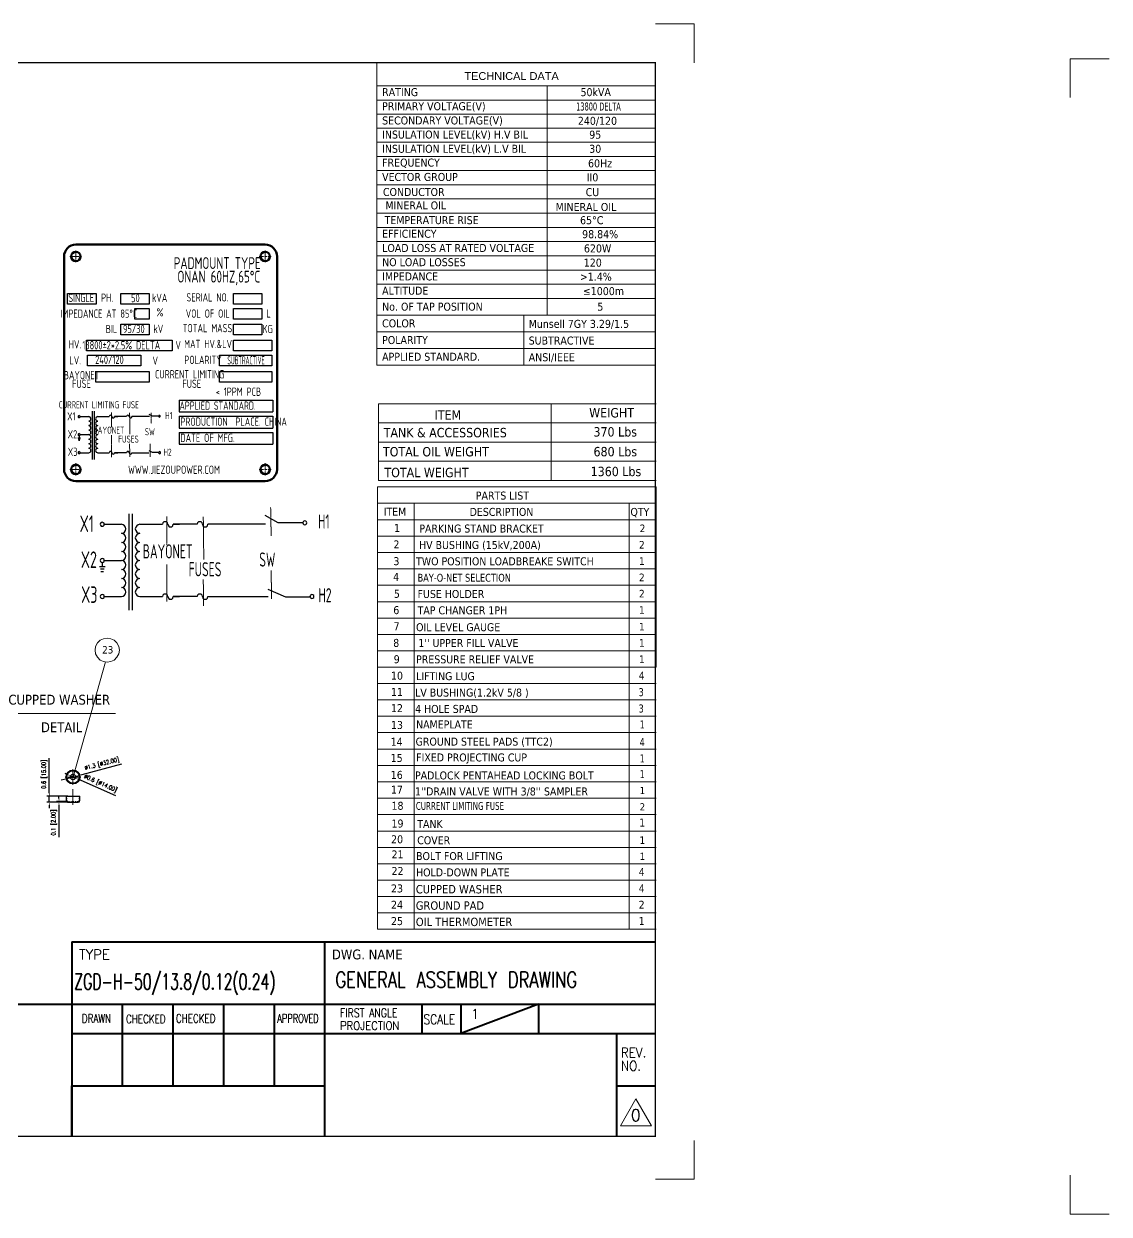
# Model space of a CAD drawing. Header units: millimetres. Extents: x 8127 to 36426, y -6229 to 13228.
# Drawn here: x 13015 to 18520, y 7147 to 13185 of the extents above; entities that cross this region are included whole.
import ezdxf
from ezdxf.enums import TextEntityAlignment as Align

# ---------------------------------------------------------------- set-up
doc = ezdxf.new("R2010")
doc.units = ezdxf.units.MM
doc.header["$LTSCALE"] = 4
for name, pattern in [('5 双点画线', [10.5, 6.25, -1.25, 0.25, -1.25, 0.25, -1.25]), ('ACAD_ISO03W100', [1.18, 0.47, -0.71]), ('ACAD_ISO10W100', [18, 12, -3, 0, -3])]:
    doc.linetypes.add(name, pattern=pattern)
for name, color, linetype in [('1', 12, 'Continuous'), ('2', 3, 'Continuous'), ('C00-00-00', 7, 'Continuous'), ('PDF_Text', 7, 'Continuous')]:
    doc.layers.add(name, color=color, linetype=linetype)
for name, color, linetype, lineweight in [('6文字层', 3, 'Continuous', 35), ('标注、文本', 3, 'Continuous', 25), ('铁心', 3, 'Continuous', 0)]:
    doc.layers.add(name, color=color, linetype=linetype, lineweight=lineweight)
doc.layers.add('paper', color=254, linetype='Continuous', plot=False)
doc.styles.add('PDF Arial', font='arial.ttf')
doc.styles.add('PDF FangSong', font='simfang.ttf')
doc.styles.add('pdm', font='gbenor.shx', dxfattribs={"width": 0.8, "bigfont": 'gbhzfs.shx'})
doc.styles.add('ROMANS', font='romans.shx', dxfattribs={"bigfont": 'whgtxt.shx'})
doc.styles.get("Standard").update_dxf_attribs({"font": 'txt', "bigfont": 'gbcbig.shx'})
doc.styles.add('Tahoma$001', font='tahoma.ttf', dxfattribs={"height": 2.159784})
doc.styles.add('Tahoma_txtstyle_28.93_0_0', font='tahoma.ttf')
doc.styles.add('Tahoma_txtstyle_30.40_0_0', font='tahoma.ttf')
doc.styles.add('Tahoma_txtstyle_30.51_0_0', font='tahoma.ttf')
doc.styles.add('TH_GBDIM', font='romans.shx', dxfattribs={"width": 0.8, "bigfont": 'gbcbig.shx'})
doc.dimstyles.new('TH_GBDIM1', dxfattribs={"dimscale": 3, "dimtxt": 3.5, "dimasz": 2.5, "dimexe": 2, "dimexo": 0, "dimgap": 1.5, "dimtad": 1, "dimdec": 1, "dimlfac": 0.03937, "dimzin": 0, "dimdsep": 46, "dimtxsty": 'TH_GBDIM', "dimcen": 2.5, "dimclrd": 3, "dimclre": 256, "dimclrt": 2, "dimadec": 0, "dimazin": 0, "dimtfac": 0.714286, "dimtdec": 1, "dimtmove": 0, "dimatfit": 3, "dimfxl": 1, "dimtzin": 0, "dimlwd": -1, "dimlwe": -1, "dimarcsym": 0})

# ---------------------------------------------------------------- blocks, each defined once
blk = doc.blocks.new('*D194')
at = {"layer": 'Defpoints', "color": 0, "transparency": 16777216}
for p in [(33228.4, 4.8), (33197.5, -3.3)]:
    blk.add_point(p, dxfattribs=at)
at = {"layer": '标注、文本', "color": 3, "transparency": 16777216}
for p, q in [((33336.3, 33.3), (33235.7, 6.7)), ((33197.5, -3.3), (33228.4, 4.8)), ((33190.2, -5.2), (33183, -7.1))]:
    blk.add_line(p, q, dxfattribs=at)
for points in [[(33235.4, 8), (33236, 5.5), (33228.4, 4.8)], [(33189.9, -4), (33190.6, -6.4), (33197.5, -3.3)]]:
    blk.add_solid(points, dxfattribs=at)
at = {"layer": '标注、文本', "color": 2, "transparency": 16777216, "insert": (33286.5, 33.1), "char_height": 10.5, "attachment_point": 5, "rotation": 14.7739, "style": 'TH_GBDIM'}
blk.add_mtext('∅1.3 [∅32.00]', dxfattribs=at)
blk = doc.blocks.new('*D195')
at = {"layer": 'Defpoints', "color": 0, "transparency": 16777216}
for p in [(33206.6, 3.6), (33219.4, -2.1)]:
    blk.add_point(p, dxfattribs=at)
at = {"layer": '标注、文本', "color": 3, "transparency": 16777216}
for p, q in [((33199.7, 6.6), (33192.8, 9.6)), ((33206.6, 3.6), (33219.4, -2.1)), ((33321.5, -47.2), (33226.2, -5.1))]:
    blk.add_line(p, q, dxfattribs=at)
for points in [[(33200.2, 7.8), (33199.2, 5.5), (33206.6, 3.6)], [(33226.7, -4), (33225.7, -6.2), (33219.4, -2.1)]]:
    blk.add_solid(points, dxfattribs=at)
at = {"layer": '标注、文本', "color": 2, "transparency": 16777216, "insert": (33282.3, -16.2), "char_height": 10.5, "attachment_point": 5, "rotation": 336.167, "style": 'TH_GBDIM'}
blk.add_mtext('∅0.6 [∅14.00]', dxfattribs=at)
blk = doc.blocks.new('*D196')
at = {"layer": 'Defpoints', "color": 0, "transparency": 16777216}
for p in [(33153, -48), (33199.5, -48), (33199.5, -63)]:
    blk.add_point(p, dxfattribs=at)
at = {"layer": '标注、文本', "color": 3, "transparency": 16777216}
for p, q in [((33153, -40.5), (33153, 48.4)), ((33153, -63), (33153, -48)), ((33153, -70.5), (33153, -78))]:
    blk.add_line(p, q, dxfattribs=at)
at = {"layer": '标注、文本', "transparency": 16777216}
for p, q in [((33199.5, -48), (33147, -48)), ((33199.5, -63), (33147, -63))]:
    blk.add_line(p, q, dxfattribs=at)
at = {"layer": '标注、文本', "color": 3, "transparency": 16777216}
for points in [[(33151.7, -40.5), (33154.2, -40.5), (33153, -48)], [(33151.7, -70.5), (33154.2, -70.5), (33153, -63)]]:
    blk.add_solid(points, dxfattribs=at)
at = {"layer": '标注、文本', "color": 2, "transparency": 16777216, "insert": (33140.5, 7.7), "char_height": 10.5, "attachment_point": 5, "rotation": 90, "style": 'TH_GBDIM'}
blk.add_mtext('0.6 [15.00]', dxfattribs=at)
blk = doc.blocks.new('*D197')
at = {"layer": 'Defpoints', "color": 0, "transparency": 16777216}
for p in [(33177.5, -63), (33199.5, -61), (33199.5, -63)]:
    blk.add_point(p, dxfattribs=at)
at = {"layer": '标注、文本', "color": 3, "transparency": 16777216}
for p, q in [((33177.5, -53.5), (33177.5, -46)), ((33177.5, -61), (33177.5, -63)), ((33177.5, -70.5), (33177.5, -151.4))]:
    blk.add_line(p, q, dxfattribs=at)
at = {"layer": '标注、文本', "transparency": 16777216}
for p, q in [((33199.5, -61), (33171.5, -61)), ((33199.5, -63), (33171.5, -63))]:
    blk.add_line(p, q, dxfattribs=at)
at = {"layer": '标注、文本', "color": 3, "transparency": 16777216}
for points in [[(33176.2, -53.5), (33178.7, -53.5), (33177.5, -61)], [(33176.2, -70.5), (33178.7, -70.5), (33177.5, -63)]]:
    blk.add_solid(points, dxfattribs=at)
at = {"layer": '标注、文本', "color": 2, "transparency": 16777216, "insert": (33165, -114.7), "char_height": 10.5, "attachment_point": 5, "rotation": 90, "style": 'TH_GBDIM'}
blk.add_mtext('0.1 [2.00]', dxfattribs=at)
blk = doc.blocks.new('222')
at = {"layer": '标注、文本', "color": 1, "linetype": 'ACAD_ISO10W100', "lineweight": 18}
for p, q in [((33192.97, 0.76), (33232.97, 0.76)), ((33212.97, -19.24), (33212.97, 20.76)), ((33212.97, -69.96), (33212.97, -29.96))]:
    blk.add_line(p, q, dxfattribs=at)
at = {"layer": '标注、文本'}
for p, q in [((33195.47, -47.95), (33230.47, -47.95)), ((33195.47, -47.95), (33195.47, -58.95)), ((33230.47, -58.95), (33230.47, -47.95)), ((33199.47, -62.95), (33226.47, -62.95))]:
    blk.add_line(p, q, dxfattribs=at)
at = {"layer": '标注、文本', "color": 2, "linetype": 'ACAD_ISO03W100', "lineweight": 18}
for p, q in [((33197.47, -47.95), (33197.47, -58.95)), ((33228.47, -58.95), (33228.47, -47.95)), ((33199.47, -60.95), (33226.47, -60.95))]:
    blk.add_line(p, q, dxfattribs=at)
at = {"layer": '标注、文本'}
for radius in [17.5, 16, 7]:
    blk.add_circle((33212.97, 0.76), radius, dxfattribs=at)
for centre, start, end in [((33199.47, -58.95), 180, 270), ((33226.47, -58.95), 270, 0)]:
    blk.add_arc(centre, 4, start, end, dxfattribs=at)
at = {"layer": '标注、文本', "color": 2, "linetype": 'ACAD_ISO03W100', "lineweight": 18}
for centre, start, end in [((33199.47, -58.95), 180, 270), ((33226.47, -58.95), 270, 0)]:
    blk.add_arc(centre, 2, start, end, dxfattribs=at)
at = {"layer": '标注、文本'}
for base, p1, p2, picture, middle in [((33152.98, -47.95), (33199.47, -62.95), (33199.47, -47.95), '*D196', (33140.48, 7.75)), ((33177.47, -62.95), (33199.47, -60.95), (33199.47, -62.95), '*D197', (33164.97, -114.65))]:
    dim = blk.add_linear_dim(base=base, p1=p1, p2=p2, angle=90, dimstyle='TH_GBDIM1', dxfattribs=at)
    dim.commit()
    dim.dimension.update_dxf_attribs({"geometry": picture, "text_midpoint": middle})
for p1, p2, picture, middle in [((33197.5, -3.32), (33228.44, 4.84), '*D194', (33286.46, 33.06)), ((33206.56, 3.58), (33219.37, -2.07), '*D195', (33282.32, -16.22))]:
    dim = blk.add_diameter_dim_2p(p1=p1, p2=p2, dimstyle='TH_GBDIM1', dxfattribs=at)
    dim.commit()
    dim.dimension.update_dxf_attribs({"geometry": picture, "text_midpoint": middle})

msp = doc.modelspace()

# ---------------------------------------------------------------- linework, layer by layer
at = {"layer": '1', "color": 0, "lineweight": 40}
for p, q in [((13257.89, 8528.02), (14805.5, 8528.02)), ((13258, 8528.02), (16218.1, 8528.02)), ((13258, 8528.02), (13258, 7541.32)), ((14540.71, 8528.02), (14540.71, 7541.32)), ((8640.25, 8212.27), (16218.1, 8212.27)), ((13514.55, 8212.27), (13514.55, 7798.5)), ((13771.09, 8212.27), (13771.09, 7798.5)), ((14027.63, 8212.27), (14027.63, 7798.5)), ((14284.17, 8212.27), (14284.17, 7798.5)), ((15034.06, 8212.27), (15034.06, 8064.27)), ((15626.08, 8212.27), (15231.4, 8064.27)), ((15231.4, 8212.27), (15231.4, 8064.27)), ((15626.08, 8212.27), (15626.08, 8064.27)), ((13258, 8064.27), (14540.71, 8064.27)), ((14540.71, 8064.27), (16218.1, 8064.27)), ((16020.76, 8064.27), (16020.76, 7541.32)), ((13258, 7798.5), (14540.71, 7798.5)), ((13258, 7541.95), (13258, 7798.5)), ((16020.76, 7798.5), (16218.1, 7798.5))]:
    msp.add_line(p, q, dxfattribs=at)
at = {"layer": '1', "color": 0, "lineweight": 40, "const_width": 6.91}
msp.add_lwpolyline([(8640.25, 7541.32), (16218.1, 7541.32), (16218.1, 12987.9), (8640.25, 12987.9), (8640.25, 7541.32)], dxfattribs=at)
at = {"layer": '2', "lineweight": 13}
for p, q in [((16040.5, 7595.61), (16119.43, 7732.33)), ((16119.43, 7732.33), (16198.37, 7595.61)), ((16198.37, 7595.61), (16040.5, 7595.61))]:
    msp.add_line(p, q, dxfattribs=at)
at = {"layer": '6文字层', "lineweight": 13}
for points in [[(14805.5, 12987.9), (16218.1, 12987.9)], [(14805.5, 12987.9), (14805.5, 11452.98)], [(16218.1, 12987.9), (16218.1, 12151.16)]]:
    msp.add_lwpolyline(points, dxfattribs=at)
at = {"layer": 'C00-00-00', "lineweight": 25}
for p, q in [((13333.44, 11581.3), (13767.42, 11581.3)), ((13333.44, 11526.94), (13333.44, 11581.3)), ((13767.42, 11581.3), (13767.42, 11526.94)), ((13767.42, 11526.94), (13333.44, 11526.94)), ((13802.95, 11276.53), (14278.73, 11276.53)), ((13802.95, 11276.53), (13802.95, 11216.87)), ((14278.73, 11276.53), (14278.73, 11216.87)), ((13802.95, 11216.87), (14278.73, 11216.87)), ((13802.95, 11194.29), (14278.73, 11194.29)), ((13802.95, 11194.29), (13802.95, 11134.62)), ((14278.73, 11194.29), (14278.73, 11134.62)), ((13802.95, 11134.62), (14278.73, 11134.62)), ((13802.95, 11112.05), (14278.73, 11112.05)), ((13802.95, 11112.05), (13802.95, 11052.38)), ((14278.73, 11112.05), (14278.73, 11052.38)), ((13802.95, 11052.38), (14278.73, 11052.38))]:
    msp.add_line(p, q, dxfattribs=at)
for points in [[(13237.2, 11818.03), (13381.47, 11818.03), (13381.47, 11763.67), (13237.2, 11763.67)], [(13506.95, 11818.03), (13651.22, 11818.03), (13651.22, 11763.67), (13506.95, 11763.67)], [(14078.11, 11817.64), (14222.39, 11817.64), (14222.39, 11763.29), (14078.11, 11763.29)], [(13577.56, 11741.32), (13651.22, 11741.32), (13651.22, 11686.96), (13577.56, 11686.96)], [(14078.11, 11740.93), (14222.39, 11740.93), (14222.39, 11686.58), (14078.11, 11686.58)], [(13506.95, 11661.56), (13651.22, 11661.56), (13651.22, 11607.21), (13506.95, 11607.21)], [(14078.11, 11661.18), (14222.39, 11661.18), (14222.39, 11606.82), (14078.11, 11606.82)], [(14078.11, 11581.3), (14272.5, 11581.3), (14272.5, 11526.94), (14078.11, 11526.94)], [(13337.52, 11505.1), (13608.79, 11505.1), (13608.79, 11450.24), (13337.52, 11450.24)], [(14007.26, 11505.1), (14272.5, 11505.1), (14272.5, 11450.24), (14007.26, 11450.24)], [(13379.95, 11421.79), (13651.22, 11421.79), (13651.22, 11366.92), (13379.95, 11366.92)], [(14007.67, 11421.79), (14272.5, 11421.79), (14272.5, 11366.92), (14007.67, 11366.92)]]:
    msp.add_lwpolyline(points, close=True, dxfattribs=at)
at = {"layer": 'paper', "lineweight": 13}
for p, q in [((16415.44, 13185.24), (16218.1, 13185.24)), ((16415.44, 13185.24), (16415.44, 12987.9)), ((18322.34, 13008.08), (18322.34, 12810.74)), ((18322.34, 13008.08), (18519.68, 13008.08)), ((16415.44, 7324.24), (16415.44, 7521.58)), ((16415.44, 7324.24), (16218.1, 7324.24)), ((18322.34, 7147.08), (18322.34, 7344.42)), ((18322.34, 7147.08), (18519.68, 7147.08))]:
    msp.add_line(p, q, dxfattribs=at)
at = {"layer": '标注、文本', "color": 1, "linetype": 'ACAD_ISO10W100', "lineweight": 13, "ltscale": 0.02}
for p, q in [((13279.24, 11974.16), (13279.09, 12035.98)), ((14239.24, 11974.16), (14239.09, 12035.98)), ((13248.85, 12005), (13309.48, 12005.15)), ((14208.85, 12005), (14269.48, 12005.15)), ((13279.24, 10894.16), (13279.09, 10955.98)), ((14239.24, 10894.16), (14239.09, 10955.98)), ((13248.85, 10925), (13309.48, 10925.15)), ((14208.85, 10925), (14269.48, 10925.15))]:
    msp.add_line(p, q, dxfattribs=at)
at = {"layer": '标注、文本', "color": 0, "linetype": 'ByBlock', "lineweight": 70}
for p, q in [((13279.17, 12065.07), (14239.17, 12065.07)), ((13219.17, 10925.07), (13219.17, 12005.07)), ((14299.17, 12005.07), (14299.17, 10925.07)), ((14239.17, 10865.07), (13279.17, 10865.07))]:
    msp.add_line(p, q, dxfattribs=at)
at = {"layer": '标注、文本', "lineweight": 13}
for p, q in [((15550.36, 11622.33), (15550.36, 11707.01)), ((15550.36, 11537.65), (15550.36, 11622.33)), ((15550.36, 11452.98), (15550.36, 11537.65)), ((14809.41, 8593.48), (14809.41, 9092.33))]:
    msp.add_line(p, q, dxfattribs=at)
at = {"layer": '标注、文本'}
for p, q in [((14298.6, 11482.99), (14298.6, 11242.99)), ((13667.66, 11194.58), (13651.28, 11204.13)), ((13698.68, 11194.58), (13667.66, 11194.58)), ((13563.12, 11009.38), (13649.61, 11009.38)), ((13667.66, 11009.91), (13651.28, 11019.45)), ((13698.68, 11009.91), (13667.66, 11009.91)), ((14305.32, 10653.74), (14239.79, 10691.91)), ((14429.41, 10653.74), (14305.32, 10653.74)), ((13948.12, 10279.69), (14254.74, 10279.69)), ((14343.3, 10277.15), (14253.68, 10315.32)), ((14467.39, 10277.15), (14343.3, 10277.15))]:
    msp.add_line(p, q, dxfattribs=at)
at = {"layer": '标注、文本', "color": 6, "linetype": '5 双点画线', "lineweight": 13, "ltscale": 0.1}
for p, q in [((13459.19, 11212.97), (13459.35, 11139.45)), ((13551.66, 11211.73), (13552.96, 11103.63)), ((13660.98, 11211.73), (13661.63, 11157.68)), ((13459.19, 11099.16), (13459.28, 10986.17)), ((13551.66, 11054.51), (13552.15, 10989.33)), ((13655.1, 11054.51), (13655.58, 10989.33)), ((14266.85, 10732.25), (14269.45, 10588.46)), ((13740.25, 10686.88), (13740.59, 10539.84)), ((13925.21, 10684.39), (13927.8, 10468.2)), ((13740.25, 10442.21), (13740.42, 10255.49)), ((14269.22, 10412.26), (14271.81, 10268.49)), ((13925.21, 10365.72), (13926.5, 10233.57))]:
    msp.add_line(p, q, dxfattribs=at)
at = {"layer": '标注、文本'}
for points in [[(13300.47, 11192.77), (13299.97, 11195.31), (13297.93, 11196.83), (13295.39, 11197.85), (13292.85, 11196.83), (13291.33, 11195.31), (13290.31, 11192.77), (13291.33, 11190.23), (13292.85, 11188.19), (13295.39, 11187.69), (13297.93, 11188.19), (13299.97, 11190.23)], [(13706.3, 11194.58), (13705.92, 11196.49), (13704.4, 11198.01), (13702.49, 11198.39), (13700.59, 11198.01), (13699.44, 11196.49), (13698.68, 11194.58), (13699.44, 11192.68), (13700.59, 11191.54), (13702.49, 11190.77), (13704.4, 11191.54), (13705.92, 11192.68)], [(13300.47, 11101.33), (13299.97, 11103.87), (13297.93, 11105.39), (13295.39, 11106.41), (13292.85, 11105.39), (13291.33, 11103.87), (13290.31, 11101.33), (13291.33, 11098.79), (13292.85, 11096.75), (13295.39, 11096.25), (13297.93, 11096.75), (13299.97, 11098.79)], [(13300.47, 11009.38), (13299.97, 11011.92), (13297.93, 11013.95), (13295.39, 11014.97), (13292.85, 11013.95), (13291.33, 11011.92), (13290.31, 11009.38), (13291.33, 11006.84), (13292.85, 11005.31), (13295.39, 11004.3), (13297.93, 11005.31), (13299.97, 11006.84)], [(13709.01, 11009.38), (13708.5, 11011.92), (13706.47, 11013.95), (13703.93, 11014.97), (13701.39, 11013.95), (13699.87, 11011.92), (13698.85, 11009.38), (13699.87, 11006.84), (13701.39, 11005.31), (13703.93, 11004.3), (13706.47, 11005.31), (13708.5, 11006.84)], [(13422.83, 10646.47), (13421.81, 10651.55), (13417.75, 10654.6), (13412.67, 10656.63), (13407.59, 10654.6), (13404.54, 10651.55), (13402.51, 10646.47), (13404.54, 10641.39), (13407.59, 10637.32), (13412.67, 10636.31), (13417.75, 10637.32), (13421.81, 10641.39)], [(14449.73, 10653.74), (14448.72, 10658.82), (14444.65, 10662.89), (14439.57, 10663.9), (14434.49, 10662.89), (14431.44, 10658.82), (14429.41, 10653.74), (14431.44, 10648.66), (14434.49, 10645.62), (14439.57, 10643.58), (14444.65, 10645.62), (14448.72, 10648.66)], [(13422.83, 10463.59), (13421.81, 10468.67), (13417.75, 10471.72), (13412.67, 10473.75), (13407.59, 10471.72), (13404.54, 10468.67), (13402.51, 10463.59), (13404.54, 10458.51), (13407.59, 10454.44), (13412.67, 10453.43), (13417.75, 10454.44), (13421.81, 10458.51)], [(13422.83, 10279.69), (13421.81, 10284.77), (13417.75, 10288.84), (13412.67, 10290.87), (13407.59, 10288.84), (13404.54, 10284.77), (13402.51, 10279.69), (13404.54, 10274.61), (13407.59, 10271.56), (13412.67, 10269.53), (13417.75, 10271.56), (13421.81, 10274.61)], [(14486.69, 10279.69), (14485.68, 10284.77), (14481.61, 10288.84), (14476.53, 10290.87), (14471.45, 10288.84), (14468.4, 10284.77), (14466.37, 10279.69), (14468.4, 10274.61), (14471.45, 10271.56), (14476.53, 10269.53), (14481.61, 10271.56), (14485.68, 10274.61)]]:
    msp.add_lwpolyline(points, close=True, dxfattribs=at)
for points in [[(13300.47, 11192.77), (13344.16, 11192.77)], [(13344.16, 11169.91), (13348.23, 11170.41), (13352.29, 11172.95), (13354.32, 11177.02), (13355.34, 11181.08), (13354.32, 11185.65), (13352.29, 11189.21), (13348.23, 11191.75), (13344.16, 11192.77)], [(13362.45, 11219.69), (13362.45, 10975.34)], [(13371.59, 11219.69), (13371.59, 10975.34)], [(13390.9, 11192.77), (13386.33, 11191.75), (13382.77, 11189.21), (13380.23, 11185.65), (13379.21, 11181.08), (13380.23, 11177.02), (13382.77, 11172.95), (13386.33, 11170.41), (13390.9, 11169.91), (13386.33, 11168.89), (13382.77, 11166.35), (13380.23, 11162.79), (13379.21, 11158.22), (13380.23, 11154.16), (13382.77, 11150.09), (13386.33, 11147.55), (13390.9, 11147.05), (13386.33, 11146.03), (13382.77, 11143.49), (13380.23, 11139.93), (13379.21, 11135.36), (13380.23, 11131.3), (13382.77, 11127.23), (13386.33, 11124.69), (13390.9, 11124.19), (13386.33, 11123.17), (13382.77, 11120.63), (13380.23, 11117.07), (13379.21, 11112.5), (13380.23, 11107.93), (13382.77, 11104.37), (13386.33, 11101.83), (13390.9, 11101.33)], [(13390.9, 11192.77), (13448.31, 11192.77)], [(13462.03, 11192.77), (13461.01, 11196.32), (13458.47, 11198.86), (13454.92, 11199.37), (13451.87, 11198.86), (13449.33, 11196.32), (13448.31, 11192.77)], [(13462.03, 11192.77), (13463.04, 11189.21), (13465.08, 11186.67), (13468.63, 11186.16), (13472.19, 11186.67), (13474.73, 11189.21), (13475.24, 11192.77)], [(13475.24, 11192.77), (13491.48, 11192.77)], [(13536.2, 11192.77), (13475.24, 11192.77)], [(13549.4, 11192.77), (13548.9, 11196.32), (13546.36, 11198.86), (13542.8, 11199.37), (13539.24, 11198.86), (13536.7, 11196.32), (13536.2, 11192.77)], [(13549.4, 11192.77), (13550.42, 11189.21), (13552.96, 11186.67), (13556.52, 11186.16), (13559.56, 11186.67), (13562.1, 11189.21), (13563.12, 11192.77)], [(13652.31, 11192.77), (13563.12, 11192.77)], [(13344.16, 11147.05), (13348.23, 11147.55), (13352.29, 11150.09), (13354.32, 11154.16), (13355.34, 11158.22), (13354.32, 11162.79), (13352.29, 11166.35), (13348.23, 11168.89), (13344.16, 11169.91)], [(13344.16, 11124.19), (13348.23, 11124.69), (13352.29, 11127.23), (13354.32, 11131.3), (13355.34, 11135.36), (13354.32, 11139.93), (13352.29, 11143.49), (13348.23, 11146.03), (13344.16, 11147.05)], [(13344.16, 11101.33), (13348.23, 11101.83), (13352.29, 11104.37), (13354.32, 11107.93), (13355.34, 11112.5), (13354.32, 11117.07), (13352.29, 11120.63), (13348.23, 11123.17), (13344.16, 11124.19)], [(13288.28, 11085.58), (13303.01, 11085.58)], [(13291.33, 11079.48), (13300.47, 11079.48)], [(13291.84, 11072.88), (13298.95, 11072.88)], [(13295.39, 11096.25), (13295.39, 11085.58)], [(13300.47, 11101.33), (13344.16, 11101.33)], [(13344.16, 11009.38), (13348.23, 11010.39), (13352.29, 11012.93), (13354.32, 11016.49), (13355.34, 11021.06), (13354.32, 11025.63), (13352.29, 11029.19), (13348.23, 11031.73), (13344.16, 11032.24), (13348.23, 11033.25), (13352.29, 11035.79), (13354.32, 11039.35), (13355.34, 11043.92), (13354.32, 11048.49), (13352.29, 11052.05), (13348.23, 11054.59), (13344.16, 11055.1), (13348.23, 11056.11), (13352.29, 11058.65), (13354.32, 11062.21), (13355.34, 11066.78), (13354.32, 11071.35), (13352.29, 11074.91), (13348.23, 11077.45), (13344.16, 11078.47), (13348.23, 11078.97), (13352.29, 11081.51), (13354.32, 11085.07), (13355.34, 11089.64), (13354.32, 11094.21), (13352.29, 11097.77), (13348.23, 11100.31), (13344.16, 11101.33)], [(13390.9, 11101.33), (13386.33, 11100.31), (13382.77, 11097.77), (13380.23, 11094.21), (13379.21, 11089.64), (13380.23, 11085.07), (13382.77, 11081.51), (13386.33, 11078.97), (13390.9, 11078.47)], [(13390.9, 11078.47), (13386.33, 11077.45), (13382.77, 11074.91), (13380.23, 11071.35), (13379.21, 11066.78), (13380.23, 11062.21), (13382.77, 11058.65), (13386.33, 11056.11), (13390.9, 11055.1)], [(13390.9, 11055.1), (13386.33, 11054.59), (13382.77, 11052.05), (13380.23, 11048.49), (13379.21, 11043.92), (13380.23, 11039.35), (13382.77, 11035.79), (13386.33, 11033.25), (13390.9, 11032.24)], [(13300.47, 11009.38), (13344.16, 11009.38)], [(13390.9, 11032.24), (13386.33, 11031.73), (13382.77, 11029.19), (13380.23, 11025.63), (13379.21, 11021.06), (13380.23, 11016.49), (13382.77, 11012.93), (13386.33, 11010.39), (13390.9, 11009.38)], [(13390.9, 11009.38), (13448.31, 11009.38)], [(13462.03, 11009.38), (13461.01, 11012.93), (13458.47, 11015.47), (13454.92, 11015.98), (13451.87, 11015.47), (13449.33, 11012.93), (13448.31, 11009.38)], [(13462.03, 11009.38), (13463.04, 11005.82), (13465.08, 11003.28), (13468.63, 11002.77), (13472.19, 11003.28), (13474.73, 11005.82), (13475.24, 11009.38)], [(13475.24, 11009.38), (13491.48, 11009.38)], [(13536.2, 11009.38), (13475.24, 11009.38)], [(13549.4, 11009.38), (13548.9, 11012.93), (13546.36, 11015.47), (13542.8, 11015.98), (13539.24, 11015.47), (13536.7, 11012.93), (13536.2, 11009.38)], [(13549.4, 11009.38), (13550.42, 11005.82), (13552.96, 11003.28), (13556.52, 11002.77), (13559.56, 11003.28), (13562.1, 11005.82), (13563.12, 11009.38)], [(13546.78, 10700.32), (13546.78, 10211.62)], [(13565.07, 10700.32), (13565.07, 10211.62)], [(13422.83, 10646.47), (13510.2, 10646.47)], [(13510.2, 10600.75), (13518.33, 10601.76), (13526.46, 10606.84), (13530.52, 10614.97), (13532.56, 10623.1), (13530.52, 10632.24), (13526.46, 10639.36), (13518.33, 10644.44), (13510.2, 10646.47)], [(13603.68, 10646.47), (13594.53, 10644.44), (13587.42, 10639.36), (13582.34, 10632.24), (13580.31, 10623.1), (13582.34, 10614.97), (13587.42, 10606.84), (13594.53, 10601.76), (13603.68, 10600.75), (13594.53, 10598.72), (13587.42, 10593.64), (13582.34, 10586.52), (13580.31, 10577.38), (13582.34, 10569.25), (13587.42, 10561.12), (13594.53, 10556.04), (13603.68, 10555.03), (13594.53, 10553), (13587.42, 10547.92), (13582.34, 10540.8), (13580.31, 10531.66), (13582.34, 10523.53), (13587.42, 10515.4), (13594.53, 10510.32), (13603.68, 10509.31), (13594.53, 10507.28), (13587.42, 10502.2), (13582.34, 10495.08), (13580.31, 10485.94), (13582.34, 10476.8), (13587.42, 10469.68), (13594.53, 10464.6), (13603.68, 10463.59)], [(13603.68, 10646.47), (13718.5, 10646.47)], [(13745.94, 10646.47), (13743.9, 10653.58), (13738.82, 10658.66), (13731.71, 10659.68), (13725.62, 10658.66), (13720.54, 10653.58), (13718.5, 10646.47)], [(13745.94, 10646.47), (13747.97, 10639.36), (13752.03, 10634.28), (13759.15, 10633.26), (13766.26, 10634.28), (13771.34, 10639.36), (13772.35, 10646.47)], [(13772.35, 10646.47), (13804.84, 10646.47)], [(13894.27, 10646.47), (13772.35, 10646.47)], [(13920.69, 10646.47), (13919.67, 10653.58), (13914.59, 10658.66), (13907.48, 10659.68), (13900.37, 10658.66), (13895.29, 10653.58), (13894.27, 10646.47)], [(13920.69, 10646.47), (13922.72, 10639.36), (13927.8, 10634.28), (13934.91, 10633.26), (13941.01, 10634.28), (13946.09, 10639.36), (13948.12, 10646.47)], [(14240.9, 10646.47), (13948.12, 10646.47)], [(13510.2, 10555.03), (13518.33, 10556.04), (13526.46, 10561.12), (13530.52, 10569.25), (13532.56, 10577.38), (13530.52, 10586.52), (13526.46, 10593.64), (13518.33, 10598.72), (13510.2, 10600.75)], [(13510.2, 10509.31), (13518.33, 10510.32), (13526.46, 10515.4), (13530.52, 10523.53), (13532.56, 10531.66), (13530.52, 10540.8), (13526.46, 10547.92), (13518.33, 10553), (13510.2, 10555.03)], [(13510.2, 10463.59), (13518.33, 10464.6), (13526.46, 10469.68), (13530.52, 10476.8), (13532.56, 10485.94), (13530.52, 10495.08), (13526.46, 10502.2), (13518.33, 10507.28), (13510.2, 10509.31)], [(13412.67, 10453.43), (13412.67, 10432.09)], [(13422.83, 10463.59), (13510.2, 10463.59)], [(13510.2, 10279.69), (13518.33, 10281.72), (13526.46, 10286.8), (13530.52, 10293.92), (13532.56, 10303.06), (13530.52, 10312.2), (13526.46, 10319.32), (13518.33, 10324.4), (13510.2, 10325.41), (13518.33, 10327.44), (13526.46, 10332.52), (13530.52, 10339.64), (13532.56, 10348.78), (13530.52, 10357.92), (13526.46, 10365.04), (13518.33, 10370.12), (13510.2, 10371.13), (13518.33, 10373.16), (13526.46, 10378.24), (13530.52, 10385.36), (13532.56, 10394.5), (13530.52, 10403.64), (13526.46, 10410.76), (13518.33, 10415.84), (13510.2, 10417.87), (13518.33, 10418.88), (13526.46, 10423.96), (13530.52, 10431.08), (13532.56, 10440.22), (13530.52, 10449.36), (13526.46, 10456.48), (13518.33, 10461.56), (13510.2, 10463.59)], [(13603.68, 10463.59), (13594.53, 10461.56), (13587.42, 10456.48), (13582.34, 10449.36), (13580.31, 10440.22), (13582.34, 10431.08), (13587.42, 10423.96), (13594.53, 10418.88), (13603.68, 10417.87)], [(13398.44, 10432.09), (13427.91, 10432.09)], [(13404.54, 10419.9), (13422.83, 10419.9)], [(13405.56, 10406.69), (13419.78, 10406.69)], [(13603.68, 10417.87), (13594.53, 10415.84), (13587.42, 10410.76), (13582.34, 10403.64), (13580.31, 10394.5), (13582.34, 10385.36), (13587.42, 10378.24), (13594.53, 10373.16), (13603.68, 10371.13)], [(13603.68, 10371.13), (13594.53, 10370.12), (13587.42, 10365.04), (13582.34, 10357.92), (13580.31, 10348.78), (13582.34, 10339.64), (13587.42, 10332.52), (13594.53, 10327.44), (13603.68, 10325.41)], [(13603.68, 10325.41), (13594.53, 10324.4), (13587.42, 10319.32), (13582.34, 10312.2), (13580.31, 10303.06), (13582.34, 10293.92), (13587.42, 10286.8), (13594.53, 10281.72), (13603.68, 10279.69)], [(13422.83, 10279.69), (13510.2, 10279.69)], [(13603.68, 10279.69), (13718.5, 10279.69)], [(13745.94, 10279.69), (13743.9, 10286.8), (13738.82, 10291.88), (13731.71, 10292.9), (13725.62, 10291.88), (13720.54, 10286.8), (13718.5, 10279.69)], [(13745.94, 10279.69), (13747.97, 10272.58), (13752.03, 10267.5), (13759.15, 10266.48), (13766.26, 10267.5), (13771.34, 10272.58), (13772.35, 10279.69)], [(13772.35, 10279.69), (13804.84, 10279.69)], [(13894.27, 10279.69), (13772.35, 10279.69)], [(13920.69, 10279.69), (13919.67, 10286.8), (13914.59, 10291.88), (13907.48, 10292.9), (13900.37, 10291.88), (13895.29, 10286.8), (13894.27, 10279.69)], [(13920.69, 10279.69), (13922.72, 10272.58), (13927.8, 10267.5), (13934.91, 10266.48), (13941.01, 10267.5), (13946.09, 10272.58), (13948.12, 10279.69)]]:
    msp.add_lwpolyline(points, dxfattribs=at)
at = {"layer": '标注、文本', "color": 0, "linetype": 'ByBlock', "lineweight": 70}
for centre in [(13279.17, 12005.07), (14239.17, 12005.07), (13279.17, 10925.07), (14239.17, 10925.07)]:
    msp.add_circle(centre, 24, dxfattribs=at)
for centre, start, end in [((13279.17, 12005.07), 90, 180), ((14239.17, 12005.07), 0, 90), ((13279.17, 10925.07), 180, 270), ((14239.17, 10925.07), 270, 0)]:
    msp.add_arc(centre, 60, start, end, dxfattribs=at)
at = {"layer": '铁心', "lineweight": 13}
for p, q in [((14813.57, 11256.91), (14813.57, 11127.63)), ((14813.57, 11127.63), (14813.57, 11256.91)), ((14813.57, 11256.91), (16222.01, 11256.91)), ((15689.85, 11256.91), (15689.85, 11127.63)), ((15689.85, 11127.63), (15689.85, 11256.91)), ((14813.57, 11160.41), (16222.01, 11160.41)), ((14813.57, 10978.32), (14813.57, 11127.63)), ((14813.57, 11127.63), (14813.57, 10978.32)), ((15689.85, 10978.32), (15689.85, 11127.63)), ((15689.85, 11127.63), (15689.85, 10978.32)), ((14813.57, 11063.51), (16222.01, 11063.51)), ((14813.57, 10868.1), (14813.57, 10978.32)), ((14813.57, 10978.32), (14813.57, 10868.1)), ((14813.57, 10966.61), (16222.01, 10966.61)), ((15689.85, 10868.1), (15689.85, 10978.32)), ((15689.85, 10978.32), (15689.85, 10868.1)), ((14813.57, 10868.1), (16222.01, 10868.1)), ((13479.39, 9686.89), (12937.89, 9686.89))]:
    msp.add_line(p, q, dxfattribs=at)
for points in [[(14805.5, 12870.8), (16218.1, 12870.8)], [(15668.64, 12870.8), (15668.64, 11707.01)], [(14805.5, 12798.63), (16218.1, 12798.63)], [(14805.5, 12727.14), (16218.1, 12727.14)], [(14805.5, 12655.66), (16218.1, 12655.66)], [(14805.5, 12584.17), (16218.1, 12584.17)], [(14805.5, 12512), (16218.1, 12512)], [(14805.5, 12440.51), (16218.1, 12440.51)], [(14805.5, 12369.03), (16218.1, 12369.03)], [(14805.5, 12296.86), (16218.1, 12296.86)], [(14805.5, 12224.69), (16218.1, 12224.69)], [(14805.5, 12152.52), (16218.1, 12152.52)], [(14805.5, 12080.36), (16218.1, 12080.36)], [(14805.5, 12008.19), (16218.1, 12008.19)], [(14805.5, 11936.02), (16218.1, 11936.02)], [(14805.5, 11863.85), (16218.1, 11863.85)], [(14805.5, 11791.69), (16218.1, 11791.69)], [(14805.5, 11791.69), (16218.1, 11791.69)], [(16218.1, 11791.69), (16218.1, 11623.13)], [(14805.5, 11707.01), (16218.1, 11707.01)], [(14805.5, 11622.33), (16218.1, 11622.33)], [(14805.5, 11622.33), (15730.11, 11622.33)], [(14805.5, 11622.33), (15730.11, 11622.33)], [(14805.5, 11622.33), (16218.1, 11622.33)], [(14805.5, 11537.65), (16218.1, 11537.65)], [(14805.5, 11537.65), (15730.11, 11537.65)], [(14805.5, 11537.65), (15730.11, 11537.65)], [(14805.5, 11537.65), (16218.1, 11537.65)], [(14805.5, 11452.98), (16218.1, 11452.98)], [(14805.5, 11452.98), (15730.12, 11452.98)], [(14805.5, 11452.98), (15730.11, 11452.98)], [(14809.41, 8593.48), (14809.41, 10836.28)], [(14809.41, 10836.28), (16222.01, 10836.28), (16222.01, 10753.43)], [(14809.41, 10836.28), (14809.41, 10753.43), (14809.41, 10753.43)], [(14809.41, 10753.43), (16222.01, 10753.43), (16222.01, 10668.86)], [(14809.41, 10753.43), (14809.41, 10668.86), (16222.01, 10668.86)], [(14994.02, 10753.43), (14994.02, 10668.86), (14994.02, 10668.86)], [(16085.1, 10753.43), (16085.1, 8593.48)], [(14809.41, 9922.52), (16222.01, 9922.52), (16222.01, 10668.86)], [(14809.41, 10668.86), (14809.41, 9922.52)], [(14994.02, 10668.86), (14994.02, 9922.52)], [(16222.01, 10586.35), (14809.41, 10586.35), (14809.41, 10586.35)], [(16222.01, 10503.5), (14809.41, 10503.5), (14809.41, 10503.5)], [(14994.02, 10503.16), (14994.02, 10420.65), (14994.02, 10420.65)], [(14809.41, 10420.65), (16222.01, 10420.65), (16222.01, 10338.14)], [(14809.41, 10420.65), (14809.41, 10338.14), (16222.01, 10338.14)], [(16222.01, 10420.65), (14809.41, 10420.65), (14809.41, 10420.65)], [(14809.41, 9755.44), (14809.41, 10420.65), (14809.41, 10420.65)], [(14994.02, 10420.65), (14994.02, 8758.84)], [(14809.41, 10338.14), (14809.41, 8593.48)], [(16222.01, 10338.14), (14809.41, 10338.14), (14809.41, 10338.14)], [(16222.01, 10253.57), (14809.41, 10253.57), (14809.41, 10253.57)], [(16222.01, 10253.57), (14809.41, 10253.57), (14809.41, 10253.57)], [(16222.01, 10170.72), (14809.41, 10170.72), (14809.41, 10170.72)], [(16222.01, 10170.72), (14809.41, 10170.72), (14809.41, 10170.72)], [(16222.01, 10088.22), (14809.41, 10088.22), (14809.41, 10088.22)], [(16222.01, 10088.22), (14809.41, 10088.22)], [(16222.01, 10005.37), (14809.41, 10005.37), (14809.41, 10005.37)], [(16222.01, 10005.37), (14809.41, 10005.37), (14809.41, 10005.37)], [(13265.1, 9364.8), (13428.72, 9948.84), (13428.72, 9948.84)], [(16222.01, 9922.52), (14809.41, 9922.52), (14809.41, 9922.52)], [(16222.01, 9838.29), (14809.41, 9838.29), (14809.41, 9838.29)], [(16222.01, 9755.44), (14809.41, 9755.44), (14809.41, 9755.44)], [(16222.01, 9672.59), (14809.41, 9672.59), (14809.41, 9672.59)], [(14994.02, 9672.59), (14994.02, 8593.48)], [(16222.01, 9590.09), (14809.41, 9590.09)], [(14809.41, 8593.48), (14809.41, 9590.09), (16222.01, 9590.09)], [(14809.41, 9590.09), (14809.41, 8593.48)], [(16222.01, 9505.86), (14809.41, 9505.86)], [(16222.01, 9423.01), (14809.41, 9423.01)], [(16222.01, 9340.16), (14809.41, 9340.16)], [(16222.01, 9257.66), (14809.41, 9257.66)], [(16222.01, 9174.81), (14809.41, 9174.81), (14809.41, 9174.81)], [(16222.01, 9090.24), (14809.41, 9090.24), (14809.41, 9090.24)], [(16222.01, 9007.73), (14809.41, 9007.73), (14809.41, 9007.73)], [(16222.01, 8924.88), (14809.41, 8924.88), (14809.41, 8924.88)], [(16222.01, 8842.03), (14809.41, 8842.03), (14809.41, 8842.03)], [(16222.01, 8759.18), (14809.41, 8759.18), (14809.41, 8759.18)], [(16222.01, 8676.33), (14809.41, 8676.33), (14809.41, 8676.33)], [(16222.01, 8676.33), (14809.41, 8676.33), (14809.41, 8676.33)], [(16222.01, 8593.48), (14809.41, 8593.48), (14809.41, 8593.48)]]:
    msp.add_lwpolyline(points, dxfattribs=at)
msp.add_lwpolyline([(13499.8, 10007.57), (13496.49, 10027.45), (13487.45, 10044.62), (13473.6, 10058.47), (13456.43, 10066), (13438.06, 10069.32), (13419.38, 10066), (13402.52, 10058.47), (13388.66, 10044.62), (13379.33, 10027.45), (13376.31, 10007.57), (13379.33, 9988.9), (13388.66, 9972.03), (13402.52, 9958.18), (13419.38, 9950.35), (13438.06, 9947.33), (13456.43, 9950.35), (13473.6, 9958.18), (13487.45, 9972.03), (13496.49, 9988.9)], close=True, dxfattribs=at)

# ---------------------------------------------------------------- block references
at = {"layer": '标注、文本', "xscale": 2, "yscale": 2, "zscale": 2}
msp.add_blockref('222', (-53161.59, 9363.09), dxfattribs=at)

# ---------------------------------------------------------------- texts
at = {"layer": '1', "color": 4, "lineweight": 13}
for s, width, p in [('ZGD-H-50/13.8/0.12(0.24)', 0.65, (13271.1, 8286.88)), ('GENERAL ASSEMBLY DRAWING', 0.76, (14595.36, 8296.21))]:
    msp.add_text(s, height=80, dxfattribs=dict(at, width=width)).set_placement(p)
at = {"layer": '2', "lineweight": 13, "style": 'ROMANS'}
for s, height, p in [('TYPE', 49.335, (13294.94, 8439.79)), ('1', 49.34, (15282.67, 8138.03))]:
    msp.add_text(s, height=height, dxfattribs=at).set_placement(p)
for s, height, width, p in [('DRAWN', 43.415, 0.75, (13309.42, 8118.5)), ('CHECKED', 43.415, 0.75, (13533.42, 8115.75)), ('CHECKED', 43.415, 0.75, (13786.46, 8118.5)), ('APPROVED', 43.415, 0.7, (14300.83, 8118.5)), ('FIRST ANGLE', 43.4148, 0.8, (14618.6, 8146.77)), ('SCALE', 49.335, 0.8, (15042.79, 8111)), ('PROJECTION', 43.415, 0.86, (14618.6, 8081.71)), ('REV.', 49.335, 0.9, (16043.2, 7942.16)), ('NO.', 49.335, 0.9, (16043.2, 7874.88))]:
    msp.add_text(s, height=height, dxfattribs=dict(at, width=width)).set_placement(p)
at = {"layer": '2', "color": 4, "lineweight": 13, "style": 'ROMANS'}
msp.add_text('0', height=59.2, dxfattribs=at).set_placement((16092.93, 7619.29))
at = {"layer": 'PDF_Text', "insert": (13305.91, 10607.27), "char_height": 0.09, "attachment_point": 7, "style": 'PDF FangSong'}
msp.add_mtext('{\\W0.997175;www.jiezoupower.com}', dxfattribs=at)
at = {"layer": '标注、文本', "style": 'pdm'}
for s, height, width, p in [('PADMOUNT TYPE ', 60, 0.8, (14008.92, 11971.47)), (' ONAN 60HZ,65°C', 60, 0.8, (13991.02, 11902.79)), ('SINGLE', 42, 0.72, (13306.35, 11794.92)), ('PH.', 42, 0.72, (13437.49, 11795.82)), ('50', 42, 0.72, (13580.89, 11794.2)), ('kVA', 42, 0.72, (13703.85, 11795.42)), ('SERIAL NO.', 42, 0.72, (13946.74, 11797.5)), ('IMPEDANCE AT 85°C ', 42, 0.72, (13405.4, 11715.08)), ('%%%', 42, 0.72, (13705.63, 11721.87)), ('VOL OF OIL', 42, 0.72, (13947.58, 11715.51)), ('L', 42, 0.72, (14256.94, 11715.89)), ('BIL', 42, 0.72, (13459.59, 11637.26)), ('95/30', 42, 0.72, (13572.78, 11637.51)), ('kV', 42, 0.72, (13697.23, 11637.95)), ('TOTAL MASS', 42, 0.72, (13946.5, 11641.59)), ('KG', 42, 0.72, (14251.81, 11637.06)), ('HV.', 42, 0.72, (13274.42, 11559.07)), ('13800±2*2.5%%% DELTA ', 42, 0.72, (13518.98, 11555.04)), ('V', 42, 0.72, (13797.99, 11555.43)), ('MAT HV.&LV.', 42, 0.72, (13954.23, 11561.16)), ('LV.', 42, 0.72, (13275.55, 11478.38)), ('240/120', 42, 0.72, (13449.28, 11481.07)), ('V', 42, 0.8, (13681.63, 11476.46)), ('POLARITY', 42, 0.72, (13924.12, 11480.71)), ('SUBTRACTIVE', 42, 0.5, (14142.18, 11478.32)), ('BAYONET', 42, 0.72, (13308.06, 11403.04)), ('CURRENT LIMITING', 42, 0.72, (13856.09, 11407.61)), ('FUSE', 42, 0.72, (13307.69, 11359.28)), ('FUSE', 42, 0.72, (13866.83, 11359.28)), ('< 1PPM PCB', 42, 0.72, (14103.42, 11319.02)), ('CURRENT LIMITING FUSE', 36, 0.7, (13395.76, 11252.89)), ('X1', 42, 0.72, (13256.21, 11194.23)), ('H1', 36, 0.7, (13750.14, 11198.08)), ('X2', 42, 0.72, (13261.55, 11103.09)), ('X3', 42, 0.72, (13262.64, 11014.43)), ('H2', 36, 0.7, (13743.7, 11012.08)), ('WWW.JIEZOUPOWER.COM ', 42, 0.8, (13786.87, 10923.32)), ('X1', 84, 0.72, (13334.3, 10649.39)), ('H1', 72, 0.7, (14536.54, 10660.79)), ('X2', 84, 0.72, (13344.99, 10467.12)), ('X3', 84, 0.72, (13347.16, 10289.8)), ('H2', 72, 0.7, (14542.51, 10286.76))]:
    msp.add_text(s, height=height, dxfattribs=dict(at, width=width)).set_placement(p, align=Align.MIDDLE_CENTER)
for s, width, p in [('APPLIED STANDARD.', 0.67, (13804.82, 11248.73)), ('PRODUCTION  PLACE. CHINA', 0.72, (13809.1, 11167.26)), ('DATE OF MFG.', 0.72, (13809.1, 11085.02))]:
    msp.add_text(s, height=42, dxfattribs=dict(at, width=width)).set_placement(p, align=Align.MIDDLE_LEFT)
at = {"layer": '标注、文本', "style": 'pdm', "width": 0.7}
for s, height, p in [('BAYONET', 36, (13524.41, 11106.15)), ('SW', 36, (13679.81, 11098.12)), ('FUSES', 36, (13597.75, 11060.79)), ('BAYONET', 72, (13870.7, 10473.24)), ('FUSES', 72, (14017.37, 10382.52)), ('SW', 72, (14290.89, 10431.83))]:
    msp.add_text(s, height=height, dxfattribs=at).set_placement(p, align=Align.RIGHT)
at = {"layer": '铁心', "lineweight": 13}
for s, height, style, p in [('TECHNICAL DATA', 39.7655, 'PDF Arial', (15249.6, 12900.38)), ('RATING', 40.606, 'Tahoma$001', (14832.22, 12818.37)), ('50kVA', 40.606, 'Tahoma$001', (15838.28, 12818.37)), ('PRIMARY VOLTAGE(V)', 40.6063, 'Tahoma$001', (14832.22, 12746.89)), ('SECONDARY VOLTAGE(V)', 40.6063, 'Tahoma$001', (14832.22, 12674.72)), ('240/120', 40.606, 'Tahoma$001', (15824.8, 12672.82)), ('INSULATION LEVEL(kV) H.V BIL', 40.6063, 'Tahoma$001', (14832.22, 12603.23)), ('95', 40.606, 'Tahoma$001', (15882.51, 12602.55)), ('INSULATION LEVEL(kV) L.V BIL', 40.6063, 'Tahoma$001', (14832.22, 12531.06)), ('30', 40.606, 'Tahoma$001', (15882.51, 12531.06)), ('FREQUENCY', 40.606, 'Tahoma$001', (14832.22, 12460.94)), ('60Hz', 40.606, 'Tahoma$001', (15876.69, 12457.27)), ('VECTOR GROUP', 40.6063, 'Tahoma$001', (14832.22, 12388.09)), ('II0', 40.606, 'Tahoma$001', (15869.99, 12385.98)), ('CONDUCTOR', 40.606, 'Tahoma$001', (14836.4, 12311.82)), ('CU', 40.606, 'Tahoma$001', (15864.69, 12311.17)), ('EFFICIENCY', 40.606, 'Tahoma$001', (14832.22, 12100.1)), ('98.84%%%', 40.606, 'Tahoma$001', (15846.57, 12097.8)), ('LOAD LOSS AT RATED VOLTAGE', 40.6063, 'Tahoma$001', (14832.22, 12027.93)), ('620W', 40.606, 'Tahoma$001', (15855.67, 12025.63)), ('NO LOAD LOSSES', 40.6063, 'Tahoma$001', (14832.22, 11955.77)), ('120', 40.606, 'Tahoma$001', (15854.98, 11953.46)), ('IMPEDANCE', 40.606, 'Tahoma$001', (14832.22, 11883.6)), ('>1.4%%%', 40.606, 'Tahoma$001', (15835.06, 11882.39)), ('ALTITUDE', 40.606, 'Tahoma$001', (14832.22, 11811.43)), ('≤1000m', 40.606, 'Tahoma$001', (15850.3, 11809.13)), ('No. OF TAP POSITION', 40.6063, 'Tahoma$001', (14832.16, 11730.18)), ('5', 40.61, 'Tahoma$001', (15923.75, 11730.18)), ('COLOR', 40.606, 'Tahoma$001', (14832.16, 11645.5)), ('Munsell 7GY 3.29/1.5', 40.6063, 'Tahoma$001', (15575.53, 11642.94)), ('POLARITY', 40.606, 'Tahoma$001', (14832.16, 11560.82)), ('SUBTRACTIVE', 40.6063, 'Tahoma$001', (15575.53, 11558.27)), ('APPLIED STANDARD.', 40.6063, 'Tahoma$001', (14832.16, 11476.14)), ('ANSI/IEEE', 40.606, 'Tahoma$001', (15575.53, 11473.59)), ('ITEM', 47.513, 'Tahoma_txtstyle_30.51_0_0', (15098.21, 11177.53)), ('TANK & ACCESSORIES', 47.5129, 'Tahoma_txtstyle_30.51_0_0', (14840.2, 11087.89)), ('370 Lbs', 47.513, 'Tahoma_txtstyle_30.51_0_0', (15904.09, 11091.85)), ('TOTAL OIL WEIGHT', 47.5129, 'Tahoma_txtstyle_30.51_0_0', (14836.49, 10991.13)), ('680 Lbs', 47.513, 'Tahoma_txtstyle_30.51_0_0', (15904.4, 10991.32)), ('TOTAL WEIGHT', 47.5129, 'Tahoma_txtstyle_30.51_0_0', (14843.9, 10885.59)), ('1360 Lbs', 47.513, 'Tahoma_txtstyle_30.51_0_0', (15889.88, 10890.8)), ('PARTS LIST', 40.487, 'Tahoma_txtstyle_30.40_0_0', (15307.39, 10771.99)), ('ITEM', 40.487, 'Tahoma_txtstyle_30.40_0_0', (14840.01, 10690.17)), ('DESCRIPTION', 40.487, 'Tahoma_txtstyle_30.40_0_0', (15276.05, 10689.14)), ('QTY', 40.309, 'Tahoma$001', (16091.72, 10689.32)), ('1', 40.49, 'Tahoma_txtstyle_30.40_0_0', (14892.95, 10607.32)), ('PARKING STAND BRACKET', 40.487, 'Tahoma_txtstyle_30.40_0_0', (15020.86, 10604.74)), ('2', 38.52, 'Tahoma$001', (16138.46, 10606.63)), ('2', 40.49, 'Tahoma_txtstyle_30.40_0_0', (14889.85, 10524.47)), (' HV BUSHING (15kV,200A)', 40.487, 'Tahoma_txtstyle_30.40_0_0', (15004.42, 10521.42)), ('2', 38.52, 'Tahoma_txtstyle_28.93_0_0', (16135.03, 10523.27)), ('3', 40.49, 'Tahoma_txtstyle_30.40_0_0', (14889.51, 10439.21)), ('TWO POSITION LOADBREAKE SWITCH', 40.487, 'Tahoma_txtstyle_30.40_0_0', (15004.42, 10438.57)), ('1', 38.52, 'Tahoma_txtstyle_28.93_0_0', (16135.03, 10440.76)), ('4', 40.49, 'Tahoma_txtstyle_30.40_0_0', (14887.79, 10359.11)), ('2', 38.52, 'Tahoma_txtstyle_28.93_0_0', (16135.03, 10357.91)), ('5', 40.49, 'Tahoma_txtstyle_30.40_0_0', (14891.69, 10273.86)), ('FUSE HOLDER', 40.487, 'Tahoma_txtstyle_30.40_0_0', (15012.03, 10272.93)), ('2', 38.52, 'Tahoma_txtstyle_28.93_0_0', (16135.03, 10275.4)), ('6', 40.49, 'Tahoma_txtstyle_30.40_0_0', (14888.89, 10191.01)), ('TAP CHANGER 1PH ', 40.487, 'Tahoma_txtstyle_30.40_0_0', (15012.03, 10190.08)), ('1', 38.52, 'Tahoma_txtstyle_28.93_0_0', (16135.03, 10192.55)), ('7', 40.49, 'Tahoma_txtstyle_30.40_0_0', (14890.63, 10109.19)), ('OIL LEVEL GAUGE ', 40.487, 'Tahoma_txtstyle_30.40_0_0', (15004.42, 10104.34)), ('1', 38.52, 'Tahoma_txtstyle_28.93_0_0', (16135.03, 10107.99)), ('23', 37.589, 'Tahoma$001', (13412.38, 9991.15)), ('8', 40.49, 'Tahoma_txtstyle_30.40_0_0', (14888.47, 10024.62)), ("1'' UPPER FILL VALVE", 40.487, 'Tahoma_txtstyle_30.40_0_0', (15016.05, 10024.08)), ('1', 38.52, 'Tahoma_txtstyle_28.93_0_0', (16135.03, 10025.48)), ('9', 40.49, 'Tahoma_txtstyle_30.40_0_0', (14891.22, 9941.94)), ('PRESSURE RELIEF VALVE', 40.487, 'Tahoma_txtstyle_30.40_0_0', (15004.42, 9941.25)), ('1', 38.52, 'Tahoma_txtstyle_28.93_0_0', (16135.03, 9942.63)), ('10', 40.487, 'Tahoma_txtstyle_30.40_0_0', (14877.13, 9858.4)), ('LIFTING LUG', 40.487, 'Tahoma_txtstyle_30.40_0_0', (15004.42, 9855.95)), ('4', 39.74, 'Tahoma$001', (16133.65, 9859.26)), ('CUPPED WASHER', 50, 'Tahoma$001', (12936.64, 9731.89)), ('11', 40.487, 'Tahoma_txtstyle_30.40_0_0', (14877.13, 9775.55)), ('LV BUSHING(1.2kV 5/8 )', 40.487, 'Tahoma_txtstyle_30.40_0_0', (14999.35, 9772.64)), ('12', 40.487, 'Tahoma_txtstyle_30.40_0_0', (14877.13, 9693.74)), ('4 HOLE SPAD', 40.487, 'Tahoma_txtstyle_30.40_0_0', (14999.35, 9689.79)), ('DETAIL', 50, 'Tahoma$001', (13101.76, 9591.97)), ('13', 40.487, 'Tahoma_txtstyle_30.40_0_0', (14877.13, 9608.31)), ('NAMEPLATE', 40.487, 'Tahoma_txtstyle_30.40_0_0', (15004.42, 9610.89)), ('14', 40.487, 'Tahoma_txtstyle_30.40_0_0', (14875.59, 9523.19)), ('GROUND STEEL PADS (TTC2)', 40.487, 'Tahoma_txtstyle_30.40_0_0', (15002.01, 9523.91)), ('15', 40.487, 'Tahoma_txtstyle_30.40_0_0', (14875.59, 9441.09)), ('FIXED PROJECTING CUP', 40.487, 'Tahoma_txtstyle_30.40_0_0', (15005, 9443.67)), ('16', 40.487, 'Tahoma_txtstyle_30.40_0_0', (14876.15, 9355.14)), ('PADLOCK PENTAHEAD LOCKING BOLT', 40.487, 'Tahoma_txtstyle_30.40_0_0', (14998.91, 9352.39)), ('17', 40.487, 'Tahoma_txtstyle_30.40_0_0', (14876.91, 9280.23)), ("1''DRAIN VALVE WITH 3/8'' SAMPLER ", 40.487, 'Tahoma_txtstyle_30.40_0_0', (14998.91, 9271.25)), ('1', 36.33, 'Tahoma$001', (16138.81, 9278.28)), ('18', 40.487, 'Tahoma_txtstyle_30.40_0_0', (14879.97, 9198.46)), ('2', 36.33, 'Tahoma$001', (16138.81, 9195.43)), ('19', 40.487, 'Tahoma_txtstyle_30.40_0_0', (14879.97, 9108.46)), ('TANK', 40.487, 'Tahoma_txtstyle_30.40_0_0', (15010.31, 9106.44)), ('1', 40.49, 'Tahoma_txtstyle_30.40_0_0', (16136.03, 9113.29)), ('20', 40.487, 'Tahoma_txtstyle_30.40_0_0', (14877.81, 9028.51)), ('COVER', 40.487, 'Tahoma_txtstyle_30.40_0_0', (15010.31, 9023.59)), ('1', 38.38, 'Tahoma$001', (16137.31, 9024.75)), ('21', 40.487, 'Tahoma_txtstyle_30.40_0_0', (14879.97, 8951.84)), ('BOLT FOR LIFTING', 40.487, 'Tahoma_txtstyle_30.40_0_0', (15004.42, 8943.44)), ('1', 36.57, 'Tahoma$001', (16138.81, 8944.13)), ('22', 40.487, 'Tahoma_txtstyle_30.40_0_0', (14879.97, 8867.83)), ('HOLD-DOWN PLATE', 40.487, 'Tahoma_txtstyle_30.40_0_0', (15004.42, 8860.59)), ('4', 39.74, 'Tahoma$001', (16133.65, 8863)), ('23', 40.487, 'Tahoma_txtstyle_30.40_0_0', (14877.45, 8779.39)), ('CUPPED WASHER', 42.6179, 'Tahoma_txtstyle_30.40_0_0', (15003.15, 8774.31)), ('4', 39.74, 'Tahoma$001', (16133.65, 8780.15)), ('24', 40.487, 'Tahoma_txtstyle_30.40_0_0', (14877.45, 8696.54)), ('GROUND PAD  ', 42.6179, 'Tahoma_txtstyle_30.40_0_0', (15003.15, 8691.46)), ('2', 39.74, 'Tahoma$001', (16133.65, 8697.3)), ('25', 40.487, 'Tahoma_txtstyle_30.40_0_0', (14877.45, 8613.69)), ('OIL THERMOMETER', 42.6179, 'Tahoma_txtstyle_30.40_0_0', (15003.15, 8608.61)), ('1', 39.74, 'Tahoma$001', (16133.65, 8614.45)), ('DWG. NAME', 49.845, 'Tahoma_txtstyle_30.40_0_0', (14577.65, 8439.79))]:
    msp.add_text(s, height=height, dxfattribs=dict(at, style=style)).set_placement(p)
for s, height, style, width, p in [('13800 DELTA', 40.6063, 'Tahoma$001', 0.7, (15816.09, 12745.47)), ('BAY-O-NET SELECTION', 40, 'Tahoma_txtstyle_30.40_0_0', 0.88, (15012.03, 10355.44)), ('3', 40.49, 'Tahoma_txtstyle_30.40_0_0', 0.85, (16133.16, 9774.69)), ('3', 40.49, 'Tahoma_txtstyle_30.40_0_0', 0.85, (16133.16, 9691.84)), ('1', 40.49, 'Tahoma_txtstyle_30.40_0_0', 0.85, (16138.81, 9610.89)), ('4', 40.49, 'Tahoma_txtstyle_30.40_0_0', 0.85, (16138.32, 9521.48)), ('1', 40.49, 'Tahoma_txtstyle_30.40_0_0', 0.85, (16138.32, 9438.63)), ('1', 40.49, 'Tahoma_txtstyle_30.40_0_0', 0.85, (16138.81, 9359.24)), ('CURRENT LIMITING FUSE ', 40, 'Tahoma_txtstyle_30.40_0_0', 0.76, (15003.47, 9197.98))]:
    msp.add_text(s, height=height, dxfattribs=dict(at, style=style, width=width)).set_placement(p)
at = {"layer": '铁心', "lineweight": 13, "style": 'Tahoma$001'}
for s, p in [('MINERAL OIL', (15002.9, 12264.07)), ('MINERAL OIL', (15866.04, 12256.12)), ('TEMPERATURE RISE ', (15090.76, 12189.31))]:
    msp.add_text(s, height=40.6063, dxfattribs=at).set_placement(p, align=Align.MIDDLE)
msp.add_text('65%%DC', height=40.606, dxfattribs=at).set_placement((15836.12, 12189.02), align=Align.MIDDLE_LEFT)
at = {"layer": '铁心', "lineweight": 13, "insert": (15882.5, 11235.96), "char_height": 47.513, "width": 562.5922, "attachment_point": 1, "style": 'Tahoma_txtstyle_30.51_0_0'}
msp.add_mtext('WEIGHT', dxfattribs=at)

doc.saveas('drawing.dxf')
